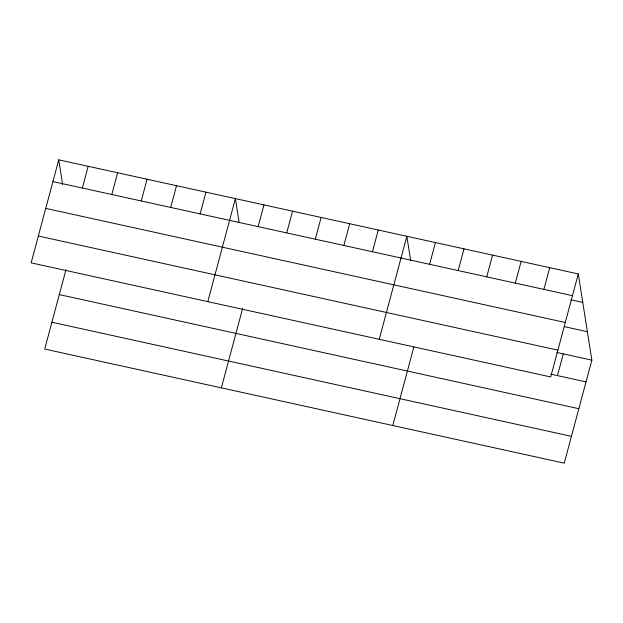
<?xml version="1.0" encoding="UTF-8"?>
<svg xmlns="http://www.w3.org/2000/svg" width="623" height="623" viewBox="0 0 623 623"><rect width="100%" height="100%" fill="white"/><g stroke="black" fill="none" stroke-linecap="round" stroke-linejoin="round"><path stroke-width="0.93" d="M58.749 159.831L31.15 262.844L550.693 376.954L578.292 273.941L58.749 159.831L62.627 184.494M82.368 188.037L88.193 166.302M65.991 269.634L44.708 349.059L564.251 463.169L591.85 360.156L578.292 273.941M111.805 194.501L117.63 172.766M141.25 200.964L147.075 179.229M170.694 207.428L176.511 185.701M200.131 213.899L205.956 192.164M207.794 301.641L235.393 198.628L239.123 222.341M258.148 226.64L263.973 204.905M221.352 387.856L242.635 308.432M286.72 232.916L292.545 211.181M315.293 239.193L321.118 217.458M343.873 245.47L349.698 223.735M372.445 251.747L378.27 230.012M379.243 339.294L406.842 236.288L410.721 260.944M429.597 264.292L435.422 242.565M392.802 425.509L413.836 347.011M458.17 270.569L463.995 248.842M486.742 276.846L492.567 255.119M515.322 283.122L521.14 261.387M543.895 289.399L549.72 267.664M557.453 375.614L563.278 353.88M52.924 181.566L572.467 295.676M570.785 299.764L582.77 302.396M45.744 208.386L565.279 322.496M564.329 326.647L587.38 331.709M38.338 236.024L557.881 350.134M556.822 352.462L591.85 360.156M550.997 374.197L586.025 381.891M59.302 294.601L578.837 408.711M51.896 322.239L571.439 436.341"/></g></svg>
